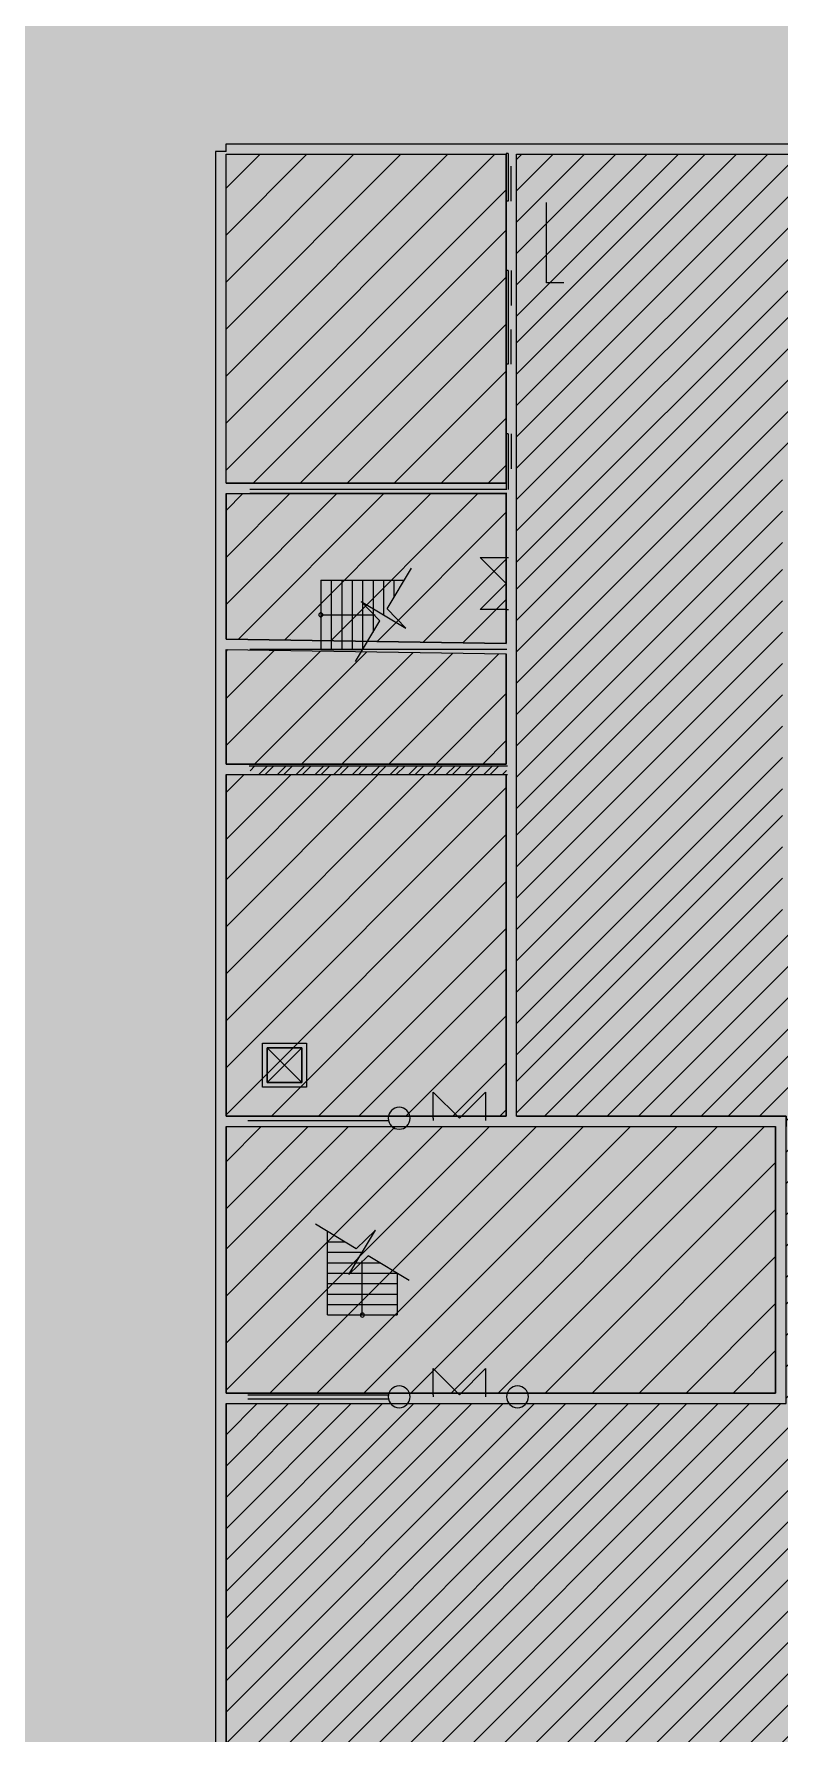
# Model space of a CAD drawing. Header units: metres. Extents: x 183920 to 185578, y 20757 to 21440.
# Drawn here: x 185236.28 to 185257.68, y 20878.57 to 20927.4 of the extents above; entities that cross this region are included whole.
import ezdxf

# ---------------------------------------------------------------- set-up
doc = ezdxf.new("R2010")
doc.units = ezdxf.units.M
for name, pattern in [('Commercial', [0]), ('Public', [0]), ('Style', [0]), ('Style_13', [0]), ('Style_16', [0]), ('Wall Style 01', [0])]:
    doc.linetypes.add(name, pattern=pattern)
for name, color, linetype, true_color in [('0_1', 7, 'Continuous', 0x000000), ('brick', 12, 'Continuous', 0xbd0000), ('COLON', 5, 'Continuous', 0x0000ff), ('DRAW', 7, 'Continuous', 0xffffff), ('GKL', 5, 'Continuous', 0x0000ff), ('Glass', 4, 'Continuous', 0x00ffff), ('Import', 7, 'Continuous', 0xff1493), ('WALL', 7, 'Continuous', 0x000000), ('Walls', 7, 'Continuous', 0x68db4c), ('Zoning', 7, 'Continuous', 0x47d2e2)]:
    doc.layers.add(name, color=color, linetype=linetype, true_color=true_color)
pattern_1 = [(45, (0, 0), (-5.30330086, 5.30330086), []), (45, (1.35, 0), (-5.30330086, 5.30330086), []), (45, (2.7, 0), (-5.30330086, 5.30330086), []), (45, (4.05, 0), (-5.30330086, 5.30330086), []), (45, (5.4, 0), (-5.30330086, 5.30330086), []), (45, (6.75, 0), (-5.30330086, 5.30330086), []), (45, (8.1, 0), (-5.30330086, 5.30330086), []), (45, (9.45, 0), (-5.30330086, 5.30330086), [])]

# ---------------------------------------------------------------- blocks, each defined once
blk = doc.blocks.new('AC584E3954')
at = {"layer": 'Glass', "linetype": 'Style_13'}
for points in [[(-0.885, -1.234), (-0.885, -1.174)], [(0.615, -1.234), (0.615, -1.984), (-0.135, -1.234), (-0.885, -1.984), (-0.885, -1.234)], [(0.615, -1.234), (0.615, -1.174)]]:
    blk.add_lwpolyline(points, dxfattribs=at)

msp = doc.modelspace()

# ---------------------------------------------------------------- hatches: boundary and pattern name
at = {"layer": 'COLON', "transparency": 33554483}
h = msp.add_hatch(color=256, dxfattribs=at)
edge = h.paths.add_edge_path(flags=0)
edge.add_arc((185246.767, 20896.255), 0.315, 180, 360)
edge.add_arc((185246.767, 20896.255), 0.315, 0, 180)
edge.add_line((185246.452, 20896.255), (185246.452, 20896.255))
h = msp.add_hatch(color=256, dxfattribs=at)
edge = h.paths.add_edge_path(flags=0)
edge.add_arc((185246.767, 20888.255), 0.315, 180, 360)
edge.add_arc((185246.767, 20888.255), 0.315, 0, 180)
edge.add_line((185246.452, 20888.255), (185246.452, 20888.255))
h = msp.add_hatch(color=256, dxfattribs=at)
edge = h.paths.add_edge_path(flags=0)
edge.add_arc((185250.167, 20888.255), 0.315, 180, 360)
edge.add_arc((185250.167, 20888.255), 0.315, 0, 180)
edge.add_line((185249.852, 20888.255), (185249.852, 20888.255))
at = {"layer": 'DRAW'}
h = msp.add_hatch(dxfattribs=at)
h.set_pattern_fill('PATTERN_0', color=256, scale=0.04, style=0, pattern_type=2)
h.set_pattern_definition([(45, (-3.6, 82), (-0.2694076836, 0.2694076836), []), (45, (-3.4204, 82), (-0.2694076836, 0.2694076836), [])])
edge = h.paths.add_edge_path(flags=0)
edge.add_line((185265.934, 20906.38), (185258.401, 20906.38))
edge.add_arc((185258.167, 20906.255), 0.265, 0, 28.1446, ccw=False)
edge.add_arc((185258.167, 20906.255), 0.265, -28.1446, 0, ccw=False)
edge.add_line((185258.401, 20906.13), (185265.934, 20906.13))
edge.add_arc((185266.167, 20906.255), 0.265, 180, 208.1446, ccw=False)
edge.add_arc((185266.167, 20906.255), 0.265, 151.8554, 180, ccw=False)
edge.add_line((185265.934, 20906.38), (185265.934, 20906.38))
edge = h.paths.add_edge_path(flags=0)
edge.add_spline(control_points=[(185249.878, 20906.38), (185249.843, 20906.299), (185249.843, 20906.21), (185249.878, 20906.13)], knot_values=[0, 0, 0, 0, 1, 1, 1, 1], degree=3, periodic=0)
edge.add_line((185249.878, 20906.13), (185242.457, 20906.13))
edge.add_spline(control_points=[(185242.457, 20906.13), (185242.491, 20906.21), (185242.491, 20906.299), (185242.457, 20906.38)], knot_values=[0, 0, 0, 0, 1, 1, 1, 1], degree=3, periodic=0)
edge.add_line((185242.457, 20906.38), (185249.878, 20906.38))
at = {"layer": 'Import'}
h = msp.add_hatch(dxfattribs=at)
h.set_pattern_fill('PATTERN_2', color=256, scale=10, style=0, pattern_type=2)
h.set_pattern_definition([(45, (0, 0), (-3.5355339, 3.5355339), []), (45, (0.9, 0), (-3.5355339, 3.5355339), []), (45, (1.8, 0), (-3.5355339, 3.5355339), []), (45, (2.7, 0), (-3.5355339, 3.5355339), []), (45, (3.6, 0), (-3.5355339, 3.5355339), []), (45, (4.5, 0), (-3.5355339, 3.5355339), []), (45, (5.4, 0), (-3.5355339, 3.5355339), []), (45, (6.3, 0), (-3.5355339, 3.5355339), [])])
h.paths.add_polyline_path([(185257.883, 20888.059), (185257.883, 20896.315), (185250.138, 20896.315), (185250.142, 20923.945), (185347.941, 20923.945), (185347.941, 20901.86), (185348.241, 20901.86), (185348.241, 20901.868), (185468.317, 20901.868), (185468.308, 20807.94), (185380.163, 20807.94), (185380.067, 20824.155), (185241.792, 20824.155), (185241.792, 20888.059), (185257.883, 20888.059)], flags=0)
edge = h.paths.add_edge_path(flags=0)
edge.add_line((185257.776, 20901.813), (185258.076, 20901.813))
edge.add_line((185258.076, 20901.813), (185258.076, 20901.815))
edge.add_line((185258.076, 20901.815), (185338.542, 20901.815))
edge.add_line((185338.542, 20901.815), (185338.542, 20914.783))
edge.add_arc((185330.101, 20890.427), 25.777, 70.884, 108.9214)
edge.add_arc((185310.134, 20920.202), 12.799, 204.6298, 335.0892, ccw=False)
edge.add_line((185298.5, 20914.868), (185257.792, 20914.868))
edge.add_line((185257.792, 20914.868), (185257.776, 20914.868))
edge.add_line((185257.776, 20914.868), (185257.776, 20901.813))
edge.add_line((185257.776, 20901.813), (185257.776, 20901.813))
at = {"layer": 'Walls', "transparency": 33554483}
for points in [[(185241.492, 20924.02), (185241.492, 20823.855), (185241.792, 20823.855), (185241.792, 20824.155), (185241.792, 20888.059), (185241.792, 20888.359), (185241.792, 20896.015), (185241.792, 20896.315), (185241.792, 20906.13), (185241.792, 20906.43), (185241.792, 20909.715), (185241.792, 20910.015), (185241.792, 20914.195), (185241.792, 20914.495), (185241.792, 20923.945), (185241.792, 20924.02), (185241.492, 20924.02)], [(185241.792, 20924.02), (185241.792, 20924.245), (185348.292, 20924.245), (185348.292, 20923.945), (185348.241, 20923.945), (185347.941, 20923.945), (185250.142, 20923.945), (185249.842, 20923.945), (185241.792, 20923.945), (185241.792, 20924.02)], [(185249.838, 20896.315), (185249.839, 20906.13), (185249.84, 20906.43), (185249.84, 20909.595), (185249.84, 20909.895), (185249.841, 20914.195), (185249.841, 20914.495), (185249.842, 20923.945), (185250.142, 20923.945), (185250.138, 20896.315), (185249.838, 20896.315)], [(185241.792, 20914.495), (185241.792, 20914.195), (185249.841, 20914.195), (185249.841, 20914.495), (185241.792, 20914.495)], [(185241.792, 20910.015), (185241.792, 20909.715), (185249.84, 20909.595), (185249.84, 20909.895), (185241.792, 20910.015)], [(185241.792, 20906.43), (185241.792, 20906.13), (185249.839, 20906.13), (185249.84, 20906.43), (185241.792, 20906.43)], [(185241.792, 20896.315), (185241.792, 20896.015), (185257.583, 20896.015), (185257.883, 20896.015), (185257.883, 20896.315), (185250.138, 20896.315), (185249.838, 20896.315), (185241.792, 20896.315)], [(185257.583, 20888.059), (185257.583, 20888.359), (185257.583, 20896.015), (185257.883, 20896.015), (185257.883, 20888.059), (185257.583, 20888.059)], [(185241.792, 20888.359), (185241.792, 20888.059), (185257.583, 20888.059), (185257.583, 20888.359), (185241.792, 20888.359)]]:
    msp.add_hatch(color=256, dxfattribs=at).paths.add_polyline_path(points, flags=0)
at = {"layer": 'Zoning', "transparency": 33554483}
msp.add_hatch(color=256, dxfattribs=at).paths.add_polyline_path([(185470.679, 20785.115), (185470.355, 21007.588), (185294.709, 21038.089), (185196.062, 21037.435), (185196.129, 20809.894), (185470.679, 20785.115)], flags=0)
at = {"layer": 'Zoning'}
h = msp.add_hatch(dxfattribs=at)
h.set_pattern_fill('PATTERN_1', color=256, scale=15, style=0, pattern_type=2)
h.set_pattern_definition(pattern_1)
h.paths.add_polyline_path([(185249.842, 20923.945), (185249.841, 20914.495), (185241.792, 20914.495), (185241.792, 20923.945), (185249.842, 20923.945)], flags=0)
h = msp.add_hatch(dxfattribs=at)
h.set_pattern_fill('PATTERN_1', color=256, scale=15, style=0, pattern_type=2)
h.set_pattern_definition(pattern_1)
h.paths.add_polyline_path([(185249.841, 20914.195), (185249.84, 20909.895), (185241.792, 20910.015), (185241.792, 20914.195), (185249.841, 20914.195)], flags=0)
h = msp.add_hatch(dxfattribs=at)
h.set_pattern_fill('PATTERN_1', color=256, scale=15, style=0, pattern_type=2)
h.set_pattern_definition(pattern_1)
h.paths.add_polyline_path([(185249.84, 20909.595), (185249.84, 20906.43), (185241.792, 20906.43), (185241.792, 20909.715), (185249.84, 20909.595)], flags=0)
h = msp.add_hatch(dxfattribs=at)
h.set_pattern_fill('PATTERN_1', color=256, scale=15, style=0, pattern_type=2)
h.set_pattern_definition(pattern_1)
h.paths.add_polyline_path([(185249.839, 20906.13), (185249.838, 20896.315), (185241.792, 20896.315), (185241.792, 20906.13), (185249.839, 20906.13)], flags=0)
h = msp.add_hatch(dxfattribs=at)
h.set_pattern_fill('PATTERN_1', color=256, scale=15, style=0, pattern_type=2)
h.set_pattern_definition(pattern_1)
h.paths.add_polyline_path([(185257.583, 20896.015), (185257.583, 20888.359), (185241.792, 20888.359), (185241.792, 20896.015), (185257.583, 20896.015)], flags=0)

# ---------------------------------------------------------------- linework, layer by layer
at = {"layer": '0_1', "linetype": 'Style_13'}
msp.add_lwpolyline([(185243.973, 20897.278), (185243.973, 20898.278), (185242.973, 20898.278), (185242.973, 20897.278), (185243.973, 20897.278)], close=True, dxfattribs=at)
for points in [[(185243.973, 20897.278), (185242.973, 20898.278)], [(185242.973, 20897.278), (185243.973, 20898.278)]]:
    msp.add_lwpolyline(points, dxfattribs=at)
at = {"layer": 'brick', "linetype": 'Style_13'}
for points in [[(185249.858, 20914.315), (185242.477, 20914.315)], [(185249.858, 20914.195), (185242.477, 20914.195)], [(185249.858, 20909.715), (185242.477, 20909.715)], [(185242.457, 20906.38), (185249.878, 20906.38)], [(185242.457, 20906.13), (185249.878, 20906.13)], [(185242.417, 20896.315), (185246.458, 20896.315)], [(185242.417, 20896.195), (185246.458, 20896.195)], [(185242.417, 20888.315), (185246.458, 20888.315)], [(185242.417, 20888.195), (185246.458, 20888.195)]]:
    msp.add_lwpolyline(points, dxfattribs=at)
at = {"layer": 'COLON', "linetype": 'Style_16'}
for points in [[(185246.452, 20896.255, 1), (185247.082, 20896.255, 1), (185246.452, 20896.255)], [(185246.452, 20888.255, 1), (185247.082, 20888.255, 1), (185246.452, 20888.255)], [(185249.852, 20888.255, 1), (185250.482, 20888.255, 1), (185249.852, 20888.255)]]:
    msp.add_lwpolyline(points, format="xyb", close=True, dxfattribs=at)
at = {"layer": 'GKL', "linetype": 'Style_13'}
for points in [[(185242.843, 20898.408), (185244.103, 20898.408), (185244.103, 20897.148), (185242.843, 20897.148), (185242.843, 20898.408)], [(185242.973, 20898.278), (185243.973, 20898.278), (185243.973, 20897.278), (185242.973, 20897.278), (185242.973, 20898.278)]]:
    msp.add_lwpolyline(points, close=True, dxfattribs=at)
at = {"layer": 'Glass', "linetype": 'Style_13'}
for points in [[(185249.842, 20923.966), (185249.842, 20922.6)], [(185249.902, 20923.966), (185249.842, 20923.966)], [(185249.902, 20923.966), (185249.902, 20922.6)], [(185249.984, 20922.6), (185249.984, 20923.6)], [(185249.902, 20922.6), (185249.842, 20922.6)], [(185249.842, 20920.6), (185249.842, 20917.91)], [(185249.902, 20920.6), (185249.842, 20920.6)], [(185249.902, 20920.6), (185249.902, 20917.91)], [(185249.984, 20920.6), (185249.984, 20919.6)], [(185249.984, 20917.91), (185249.984, 20918.91)], [(185249.902, 20917.91), (185249.842, 20917.91)], [(185249.842, 20915.91), (185249.842, 20914.315)], [(185249.902, 20915.91), (185249.842, 20915.91)], [(185249.902, 20915.91), (185249.902, 20914.315)], [(185249.984, 20915.91), (185249.984, 20914.91)]]:
    msp.add_lwpolyline(points, dxfattribs=at)
at = {"layer": 'Import', "linetype": 'Public'}
msp.add_lwpolyline([(185257.883, 20888.059), (185257.883, 20896.315), (185250.138, 20896.315), (185250.142, 20923.945), (185347.941, 20923.945), (185347.941, 20901.86), (185348.241, 20901.86), (185348.241, 20901.868), (185468.317, 20901.868), (185468.308, 20807.94), (185380.163, 20807.94), (185380.067, 20824.155), (185241.792, 20824.155), (185241.792, 20888.059), (185257.883, 20888.059)], close=True, dxfattribs=at)
at = {"layer": 'WALL', "linetype": 'Style'}
msp.add_lwpolyline([(185251.498, 20920.255), (185250.998, 20920.255), (185250.998, 20922.555)], dxfattribs=at)
at = {"layer": 'WALL', "linetype": 'Style_13'}
for points in [[(185244.517, 20911.715), (185246.917, 20911.715)], [(185244.517, 20911.715), (185244.517, 20909.715)], [(185244.817, 20911.715), (185244.817, 20909.715)], [(185245.117, 20911.715), (185245.117, 20909.715)], [(185245.417, 20911.715), (185245.417, 20909.715)], [(185245.512, 20909.372), (185246.215, 20910.543), (185245.677, 20911.099), (185246.957, 20910.331), (185246.42, 20910.886), (185247.123, 20912.058)], [(185245.717, 20911.715), (185245.717, 20909.715)], [(185246.017, 20911.715), (185246.017, 20910.215)], [(185246.317, 20911.715), (185246.317, 20910.715)], [(185246.617, 20911.715), (185246.617, 20911.215)], [(185244.517, 20910.715), (185245.077, 20910.715), (185246.077, 20910.715)], [(185244.517, 20909.715), (185245.717, 20909.715)], [(185247.05, 20891.599), (185245.879, 20892.302), (185245.323, 20891.765), (185246.091, 20893.045), (185245.536, 20892.508), (185244.364, 20893.211)], [(185244.707, 20890.605), (185244.707, 20893.005)], [(185244.707, 20892.705), (185245.207, 20892.705)], [(185244.707, 20892.405), (185245.707, 20892.405)], [(185245.707, 20890.605), (185245.707, 20891.164), (185245.707, 20892.164)], [(185244.707, 20892.105), (185246.207, 20892.105)], [(185244.707, 20891.805), (185246.707, 20891.805)], [(185246.707, 20891.805), (185246.707, 20890.605)], [(185244.707, 20891.505), (185246.707, 20891.505)], [(185244.707, 20891.205), (185246.707, 20891.205)], [(185244.707, 20890.905), (185246.707, 20890.905)], [(185244.707, 20890.605), (185246.707, 20890.605)]]:
    msp.add_lwpolyline(points, dxfattribs=at)
for points in [[(185244.457, 20910.715, 1), (185244.577, 20910.715, 1), (185244.457, 20910.715)], [(185245.707, 20890.545, 1), (185245.707, 20890.665, 1), (185245.707, 20890.545)]]:
    msp.add_lwpolyline(points, format="xyb", close=True, dxfattribs=at)
at = {"layer": 'Walls', "linetype": 'Wall Style 01'}
for points in [[(185241.792, 20924.02), (185241.492, 20924.02), (185241.492, 20823.855), (185241.792, 20823.855)], [(185241.792, 20924.02), (185241.792, 20924.245), (185348.292, 20924.245), (185348.292, 20923.945), (185348.241, 20923.945)], [(185241.792, 20914.495), (185241.792, 20923.945)], [(185241.792, 20923.945), (185249.842, 20923.945)], [(185249.841, 20914.495), (185249.842, 20923.945)], [(185250.138, 20896.315), (185250.142, 20923.945)], [(185250.142, 20923.945), (185347.941, 20923.945)], [(185241.792, 20914.495), (185249.841, 20914.495)], [(185241.792, 20914.195), (185249.841, 20914.195)], [(185241.792, 20914.195), (185241.792, 20910.015)], [(185249.84, 20909.895), (185249.841, 20914.195)], [(185241.792, 20910.015), (185249.84, 20909.895)], [(185241.792, 20909.715), (185249.84, 20909.595)], [(185241.792, 20909.715), (185241.792, 20906.43)], [(185249.84, 20906.43), (185249.84, 20909.595)], [(185241.792, 20906.43), (185249.84, 20906.43)], [(185241.792, 20906.13), (185241.792, 20896.315)], [(185241.792, 20906.13), (185249.839, 20906.13)], [(185249.838, 20896.315), (185249.839, 20906.13)], [(185241.792, 20896.315), (185249.838, 20896.315)], [(185250.138, 20896.315), (185257.883, 20896.315), (185257.883, 20896.015)], [(185241.792, 20896.015), (185241.792, 20888.359)], [(185241.792, 20896.015), (185257.583, 20896.015)], [(185257.583, 20888.059), (185257.883, 20888.059), (185257.883, 20896.015)], [(185257.583, 20888.359), (185257.583, 20896.015)], [(185241.792, 20888.359), (185257.583, 20888.359)], [(185241.792, 20888.059), (185257.583, 20888.059)], [(185241.792, 20888.059), (185241.792, 20824.155)]]:
    msp.add_lwpolyline(points, dxfattribs=at)
at = {"layer": 'Zoning', "linetype": 'Commercial'}
for points in [[(185249.842, 20923.945), (185249.841, 20914.495), (185241.792, 20914.495), (185241.792, 20923.945), (185249.842, 20923.945)], [(185249.841, 20914.195), (185249.84, 20909.895), (185241.792, 20910.015), (185241.792, 20914.195), (185249.841, 20914.195)], [(185249.84, 20909.595), (185249.84, 20906.43), (185241.792, 20906.43), (185241.792, 20909.715), (185249.84, 20909.595)], [(185249.839, 20906.13), (185249.838, 20896.315), (185241.792, 20896.315), (185241.792, 20906.13), (185249.839, 20906.13)], [(185257.583, 20896.015), (185257.583, 20888.359), (185241.792, 20888.359), (185241.792, 20896.015), (185257.583, 20896.015)]]:
    msp.add_lwpolyline(points, close=True, dxfattribs=at)

# ---------------------------------------------------------------- block references
at = {"layer": 'Glass'}
for p, rotation in [((185251.078, 20911.481), 270), ((185248.361, 20895.02), 180), ((185248.361, 20887.079), 180)]:
    msp.add_blockref('AC584E3954', p, dxfattribs=dict(at, rotation=rotation))

doc.saveas('drawing.dxf')
